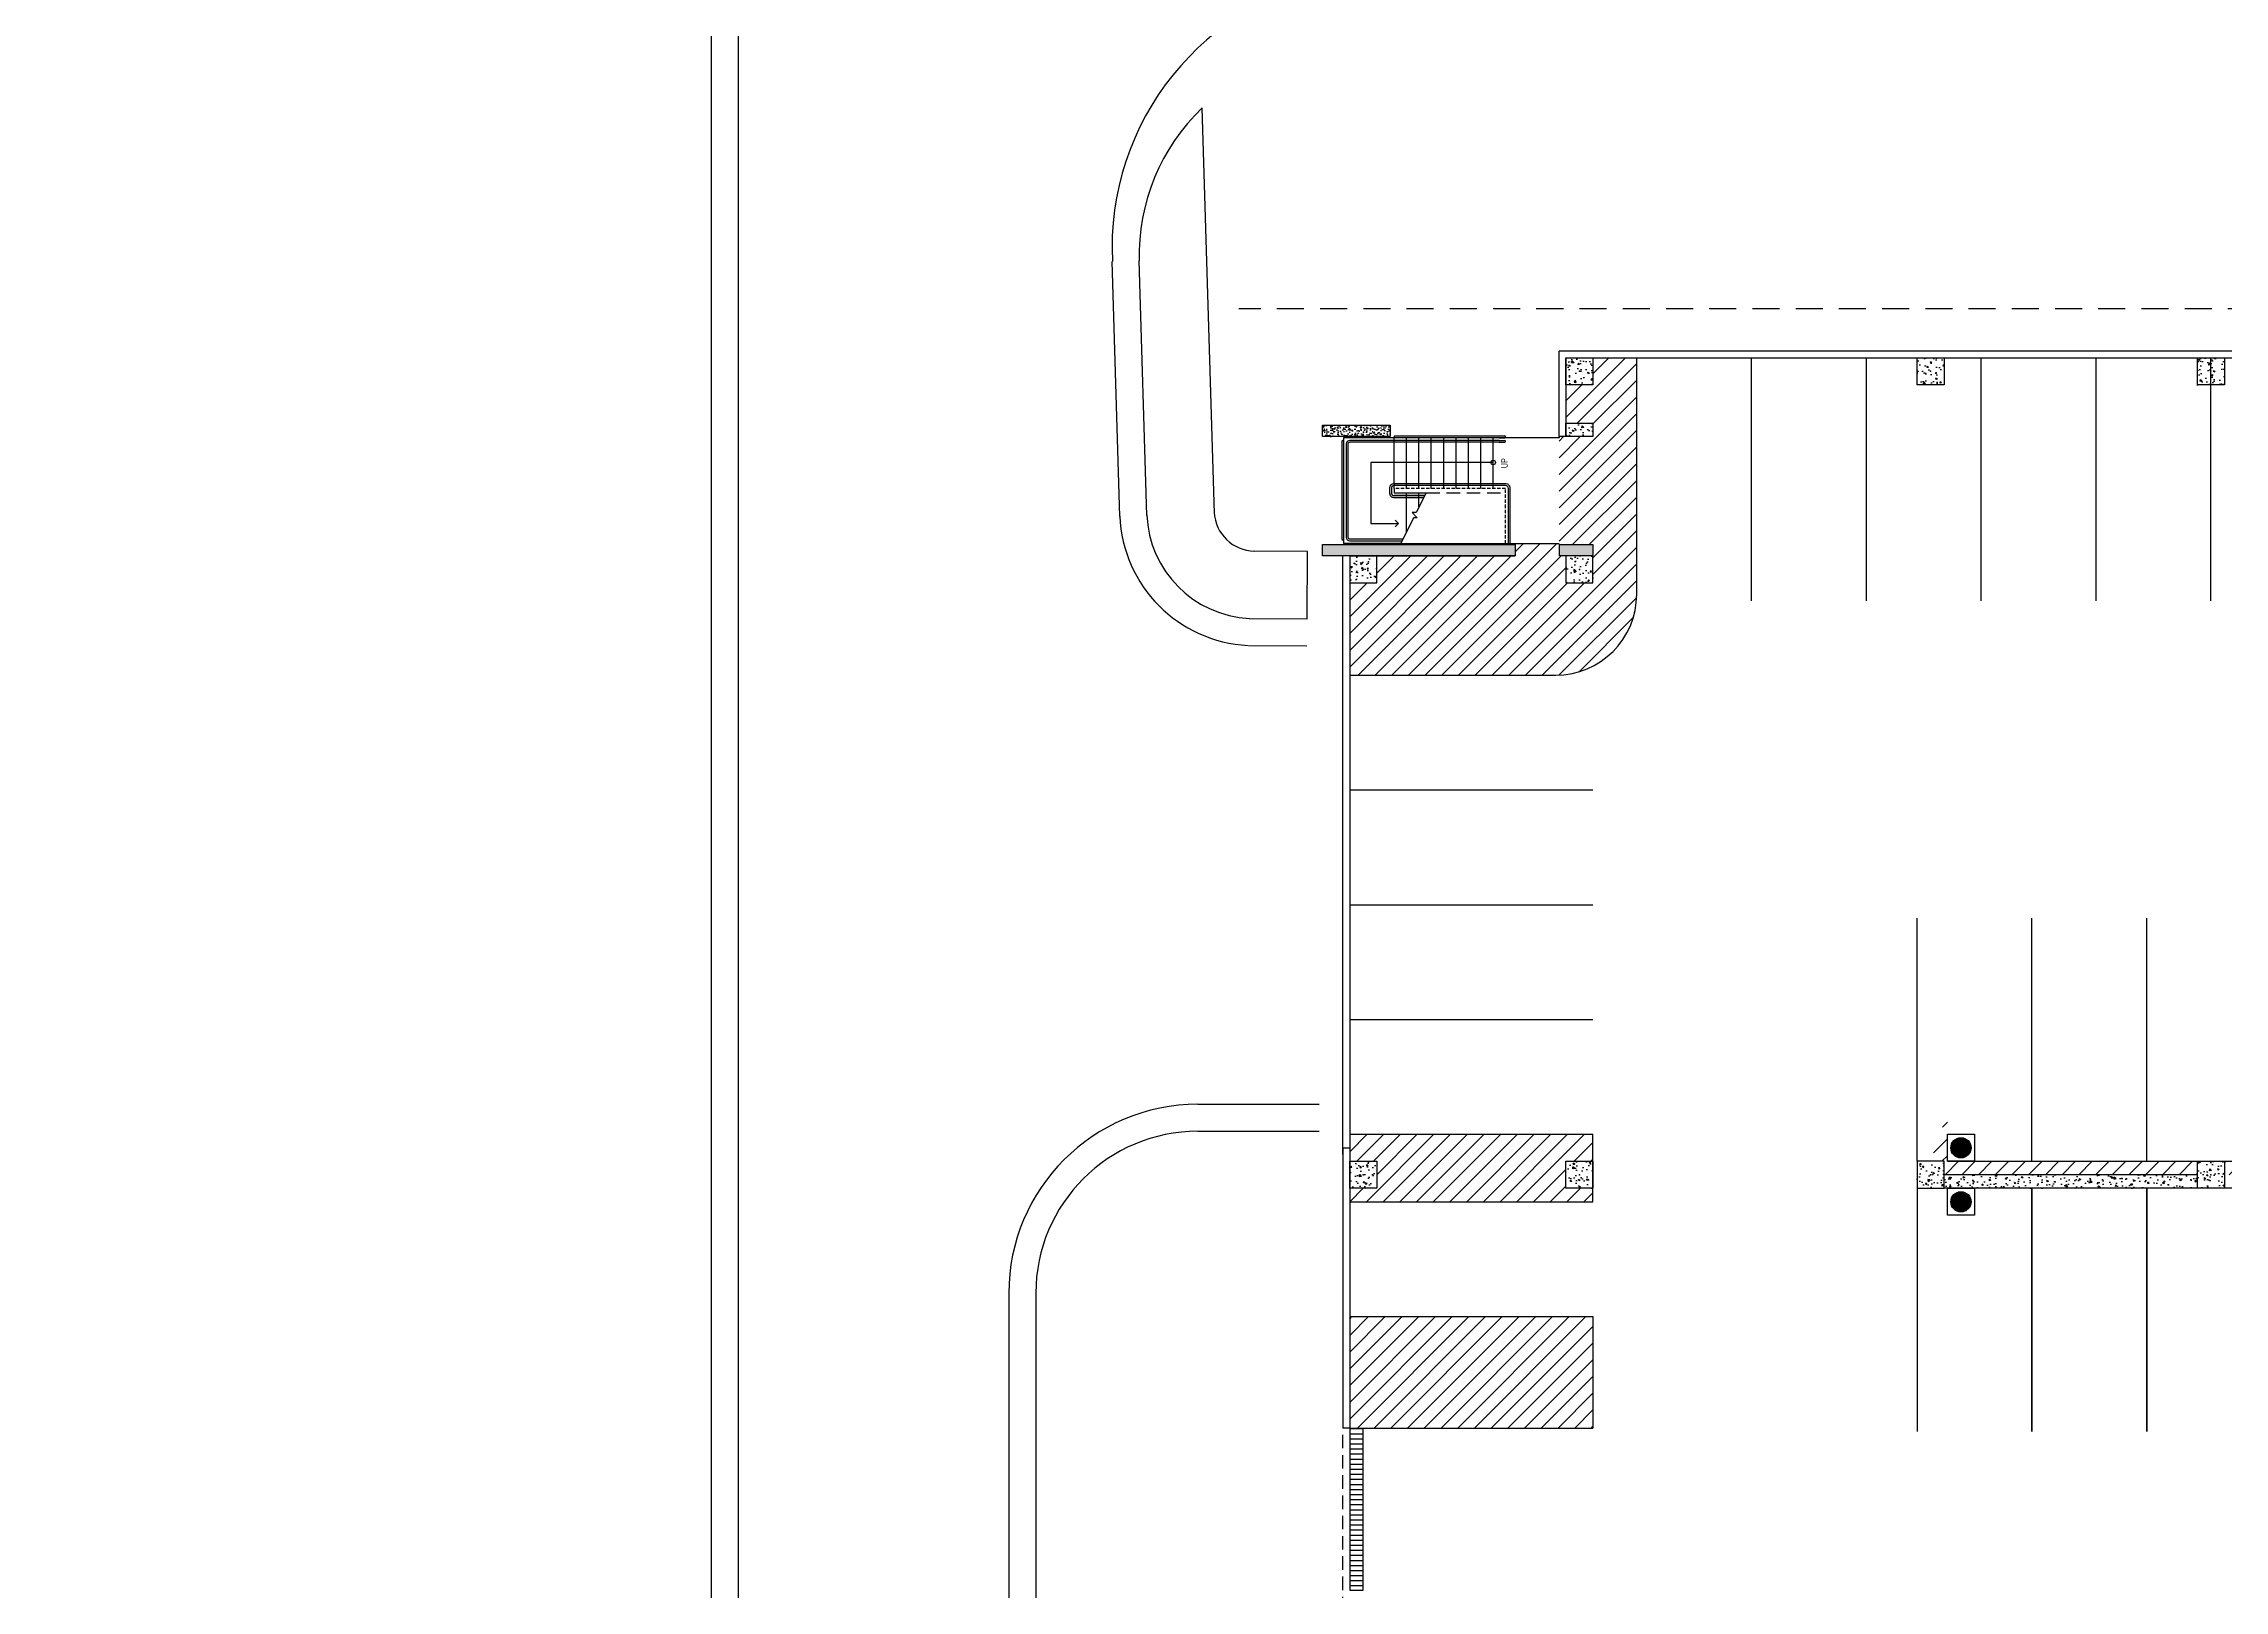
# Model space of a CAD drawing. Header units: inches. Extents: x -744 to 10613, y 1541 to 7685.
# Drawn here: x 1193 to 3130, y 3679 to 5054 of the extents above; entities that cross this region are included whole.
import ezdxf
from ezdxf.enums import TextEntityAlignment as Align

# ---------------------------------------------------------------- set-up
doc = ezdxf.new("R2010")
doc.units = ezdxf.units.IN
doc.header["$LTSCALE"] = 96
doc.header["$MEASUREMENT"] = 0
doc.header["$PDSIZE"] = 1.5
for name, pattern in [('BOUND3', [1.27, 0.9, -0.04, 0.125, -0.04, 0.125, -0.04]), ('DASHED', [0.75, 0.5, -0.25]), ('DASHED3', [0.4, 0.25, -0.15]), ('HIDDEN', [0.375, 0.25, -0.125]), ('HIDDEN2', [0.1875, 0.125, -0.0625])]:
    doc.linetypes.add(name, pattern=pattern)
doc.layers.get('0').update_dxf_attribs({"linetype": 'CONTINUOUS'})
for name, color, linetype in [('0_sIDEWALK', 30, 'CONTINUOUS'), ('A_0_CONST', 11, 'CONTINUOUS'), ('A_0_DRAIN', 1, 'CONTINUOUS'), ('A_0_FLOOR-SLAB', 8, 'CONTINUOUS'), ('A_1-4_CIP-H', 9, 'CONTINUOUS'), ('A_1-4_COL', 7, 'CONTINUOUS'), ('A_1-4_COL_H', 6, 'CONTINUOUS'), ('A_1-4_H', 8, 'CONTINUOUS'), ('A_1-4_PRECAST', 2, 'CONTINUOUS'), ('A_1-4_STAIR', 11, 'CONTINUOUS'), ('A_1-4_STAIR-R', 13, 'CONTINUOUS'), ('A_1-4_WALLS', 2, 'CONTINUOUS'), ('A_1-5_COL', 7, 'CONTINUOUS'), ('A_1-5_H', 8, 'CONTINUOUS'), ('A_1-5_PARK', 33, 'CONTINUOUS'), ('A_1-5_STAIR', 11, 'CONTINUOUS'), ('A_1-5_STAIR-R', 13, 'CONTINUOUS'), ('A_1-5_WALLS', 2, 'CONTINUOUS'), ('A_1_dRAIN', 1, 'CONTINUOUS'), ('A_1_H', 8, 'CONTINUOUS'), ('A_1_PARK', 33, 'CONTINUOUS'), ('A_1_RAMP-DN', 33, 'CONTINUOUS'), ('A_1_STAIR', 11, 'CONTINUOUS'), ('A_1_STAIR-R', 13, 'CONTINUOUS'), ('A_1_WALLS', 2, 'CONTINUOUS'), ('PR-FLA', 8, 'DASHED3'), ('PR-RDCG', 8, 'CONTINUOUS'), ('PR-RDFC', 1, 'CONTINUOUS'), ('RC-BD', 5, 'BOUND3')]:
    doc.layers.add(name, color=color, linetype=linetype)
doc.styles.add('ARCHITXT', font='architxt.shx')
pattern_1 = [(45, (-2329.5, -3316.5), (-7.424621, 7.424621), [])]

# ---------------------------------------------------------------- blocks, each defined once
blk = doc.blocks.new('COL_1-5_2X2')
at = {"layer": 'A_1-4_COL_H'}
h = blk.add_hatch(dxfattribs=at)
h.set_pattern_fill('AR-CONC', color=256, scale=2, style=0)
h.set_pattern_definition([(50, (-9524.36, -4671.945), (14.345204, -1.255043), [1.5, -16.5]), (355, (-9524.36, -4671.945), (-2.775027, 15.043843), [1.2, -13.2]), (100.4514, (-9523.165, -4672.05), (11.570188, 13.78879), [1.274804, -14.022842]), (46.1842, (-9524.36, -4667.945), (21.34482, -3.31038), [2.25, -24.75]), (96.6356, (-9522.581, -4668.221), (18.693254, 19.482357), [1.912206, -21.03426]), (351.1842, (-9524.36, -4667.945), (18.69324, 19.48237), [1.8, -19.8]), (21, (-9522.36, -4668.945), (11.938141, -8.052378), [1.5, -16.5]), (326, (-9522.36, -4668.945), (4.866307, 14.503), [1.2, -13.2]), (71.4514, (-9521.365, -4669.617), (16.804453, 6.45061), [1.274804, -14.022842]), (37.5, (-9524.36, -4671.9455), (0.243197, 6.657877), [0, -13.04, 0, -13.4, 0, -13.25]), (7.5, (-9524.36, -4671.9455), (5.2613907, 7.888234), [0, -7.64, 0, -12.74, 0, -5.05]), (327.5, (-9528.82, -4671.9455), (10.6764487, -0.4510974), [0, -5, 0, -15.6, 0, -20.7]), (317.5, (-9530.82, -4671.9455), (11.663723, 2.0021), [0, -6.5, 0, -10.36, 0, -14.7])])
h.paths.add_polyline_path([(-12, -12), (12, -12), (12, 12), (-12, 12)])
at = {"layer": 'A_0_CONST'}
blk.add_point((0, 0), dxfattribs=at)
at = {"layer": 'A_1-5_COL'}
blk.add_lwpolyline([(-12, -12), (12, -12), (12, 12), (-12, 12)], close=True, dxfattribs=at)
blk = doc.blocks.new('RD_24')
at = {"layer": 'A_0_DRAIN', "ltscale": 128}
h = blk.add_hatch(dxfattribs=at)
h.set_pattern_fill('ANSI31', color=8, scale=6.857143, style=0)
h.set_pattern_definition([(45, (-8578.6629, -3165.6869), (-0.60609153, 0.60609153), [])])
h.paths.add_polyline_path([(3, -12, 1), (21, -12, 1)])
at = {"layer": 'A_0_DRAIN', "color": 4, "ltscale": 128}
blk.add_lwpolyline([(0, 0), (24, 0), (24, -24), (0, -24)], close=True, dxfattribs=at)
at = {"layer": 'A_0_DRAIN', "ltscale": 128}
blk.add_circle((12, -12), 9, dxfattribs=at)
blk = doc.blocks.new('A$C7C326F8F')
at = {"layer": 'A_1-4_CIP-H'}
h = blk.add_hatch(dxfattribs=at)
h.set_pattern_fill('AR-CONC', color=256, style=0)
h.set_pattern_definition([(130, (9697.5, -3214.484), (-7.1726018, -0.6275213), [0.75, -8.25]), (185, (9697.5, -3214.484), (1.3875133, 7.5219213), [0.6, -6.6]), (79.5486, (9696.902, -3214.536), (-5.785094, 6.8943954), [0.637402, -7.011421]), (133.8158, (9697.5, -3212.484), (-10.6724105, -1.65519), [1.125, -12.375]), (83.3644, (9696.611, -3212.622), (-9.346627, 9.741179), [0.956103, -10.51713]), (188.8158, (9697.5, -3212.484), (-9.34662, 9.741186), [0.9, -9.9]), (159, (9696.5, -3212.984), (-5.9690705, -4.026189), [0.75, -8.25]), (214, (9696.5, -3212.984), (-2.4331533, 7.2515005), [0.6, -6.6]), (108.5486, (9696.0025, -3213.3193), (-8.4022263, 3.225305), [0.637402, -7.011421]), (142.5, (9697.5, -3214.4838), (-0.12159855, 3.32893854), [0, -6.52, 0, -6.7, 0, -6.625]), (172.5, (9697.5, -3214.484), (-2.6306954, 3.9441171), [0, -3.82, 0, -6.37, 0, -2.525]), (212.5, (9699.73, -3214.4838), (-5.33822436, -0.2255487), [0, -2.5, 0, -7.8, 0, -10.35]), (222.5, (9700.73, -3214.484), (-5.8318617, 1.0010498), [0, -3.25, 0, -5.18, 0, -7.35])])
h.paths.add_polyline_path([(36, 1398), (60, 1398), (60, 1388), (36, 1388)])
h.paths.add_polyline_path([(0, 1398), (36, 1398), (36, 1388), (0, 1388)])
at = {"layer": 'A_1-4_COL_H'}
h = blk.add_hatch(dxfattribs=at)
h.set_pattern_fill('AR-CONC', color=256, scale=2, style=0)
h.set_pattern_definition([(130, (9697.5, -3316.5), (-14.345204, -1.255043), [1.5, -16.5]), (185, (9697.5, -3316.5), (2.775027, 15.043843), [1.2, -13.2]), (79.5486, (9696.305, -3316.605), (-11.570188, 13.78879), [1.274804, -14.022842]), (133.8158, (9697.5, -3312.5), (-21.34482, -3.31038), [2.25, -24.75]), (83.3644, (9695.721, -3312.776), (-18.693254, 19.482357), [1.912206, -21.03426]), (188.8158, (9697.5, -3312.5), (-18.69324, 19.48237), [1.8, -19.8]), (159, (9695.5, -3313.5), (-11.938141, -8.052378), [1.5, -16.5]), (214, (9695.5, -3313.5), (-4.866307, 14.503), [1.2, -13.2]), (108.5486, (9694.505, -3314.171), (-16.804453, 6.45061), [1.274804, -14.022842]), (142.5, (9697.5, -3316.5), (-0.243197, 6.657877), [0, -13.04, 0, -13.4, 0, -13.25]), (172.5, (9697.5, -3316.5), (-5.2613907, 7.888234), [0, -7.64, 0, -12.74, 0, -5.05]), (212.5, (9701.96, -3316.5), (-10.6764487, -0.4510974), [0, -5, 0, -15.6, 0, -20.7]), (222.5, (9703.96, -3316.5), (-11.663723, 2.0021), [0, -6.5, 0, -10.36, 0, -14.7])])
h.paths.add_polyline_path([(216, 1400), (228, 1400), (228, 1388), (216, 1388)])
h.paths.add_polyline_path([(228, 1400), (240, 1400), (240, 1388), (228, 1388)])
h = blk.add_hatch(dxfattribs=at)
h.set_pattern_fill('AR-CONC', color=256, scale=2, style=0)
h.set_pattern_definition([(130, (9684, -3298.5), (-14.345204, -1.255043), [1.5, -16.5]), (185, (9684, -3298.5), (2.775027, 15.043843), [1.2, -13.2]), (79.5486, (9682.805, -3298.605), (-11.570188, 13.78879), [1.274804, -14.022842]), (133.8158, (9684, -3294.5), (-21.34482, -3.31038), [2.25, -24.75]), (83.3644, (9682.221, -3294.776), (-18.693254, 19.482357), [1.912206, -21.03426]), (188.8158, (9684, -3294.5), (-18.69324, 19.48237), [1.8, -19.8]), (159, (9682, -3295.5), (-11.938141, -8.052378), [1.5, -16.5]), (214, (9682, -3295.5), (-4.866307, 14.503), [1.2, -13.2]), (108.5486, (9681.005, -3296.171), (-16.804453, 6.45061), [1.274804, -14.022842]), (142.5, (9684, -3298.5), (-0.243197, 6.657877), [0, -13.04, 0, -13.4, 0, -13.25]), (172.5, (9684, -3298.5), (-5.261391, 7.888234), [0, -7.64, 0, -12.74, 0, -5.05]), (212.5, (9688.46, -3298.5), (-10.6764487, -0.4510974), [0, -5, 0, -15.6, 0, -20.7]), (222.5, (9690.46, -3298.5), (-11.663723, 2.0021), [0, -6.5, 0, -10.36, 0, -14.7])])
h.paths.add_polyline_path([(777, 720), (552, 720), (552, 732), (777, 732)])
at = {"layer": 'A_1-4_H'}
h = blk.add_hatch(dxfattribs=at)
h.set_pattern_fill('ANSI31', color=256, scale=84, style=0)
h.set_pattern_definition(pattern_1)
h.paths.add_polyline_path([(777, 744), (555, 744), (555, 768), (555, 787), (540, 744), (552, 744), (552, 732), (777, 732)])
h.paths.add_polyline_path([(1026, 744), (801, 744), (801, 732), (1026, 732)])
h.paths.add_polyline_path([(1275, 744), (1050, 744), (1050, 720), (1275, 720)])
h.paths.add_polyline_path([(1524, 744), (1299, 744), (1299, 720), (1524, 720)])
h.paths.add_polyline_path([(1773, 744), (1548, 744), (1548, 720), (1572, 720), (1773, 720)])
h.paths.add_polyline_path([(2022, 744), (1797, 744), (1797, 720), (1809, 720), (2022, 720)])
at = {"layer": 'A_1-5_H'}
h = blk.add_hatch(dxfattribs=at)
h.set_pattern_fill('AR-CONC', color=256, style=0)
h.set_pattern_definition([(130, (9697.5, -3316.5), (-7.1726018, -0.6275213), [0.75, -8.25]), (185, (9697.5, -3316.5), (1.3875133, 7.5219213), [0.6, -6.6]), (79.5486, (9696.902, -3316.552), (-5.785094, 6.8943954), [0.637402, -7.011421]), (133.8158, (9697.5, -3314.5), (-10.6724105, -1.65519), [1.125, -12.375]), (83.3644, (9696.611, -3314.638), (-9.346627, 9.741179), [0.956103, -10.51713]), (188.8158, (9697.5, -3314.5), (-9.34662, 9.741186), [0.9, -9.9]), (159, (9696.5, -3315), (-5.9690705, -4.026189), [0.75, -8.25]), (214, (9696.5, -3315), (-2.4331533, 7.2515005), [0.6, -6.6]), (108.5486, (9696.0025, -3315.3355), (-8.4022263, 3.225305), [0.637402, -7.011421]), (142.5, (9697.5, -3316.5), (-0.12159855, 3.32893854), [0, -6.52, 0, -6.7, 0, -6.625]), (172.5, (9697.5, -3316.5), (-2.6306954, 3.9441171), [0, -3.82, 0, -6.37, 0, -2.525]), (212.5, (9699.73, -3316.5), (-5.33822436, -0.2255487), [0, -2.5, 0, -7.8, 0, -10.35]), (222.5, (9700.73, -3316.5), (-5.8318617, 1.0010498), [0, -3.25, 0, -5.18, 0, -7.35])])
h.paths.add_polyline_path([(0, 1292), (36, 1292), (36, 1282), (0, 1282)])
h.paths.add_polyline_path([(36, 1292), (171, 1292), (171, 1282), (36, 1282)])
h.paths.add_polyline_path([(210, 1292), (228, 1292), (228, 1282), (216, 1282), (210, 1282)])
h.paths.add_polyline_path([(228, 1292), (240, 1292), (240, 1282), (228, 1282)])
at = {"layer": 'A_1_dRAIN'}
h = blk.add_hatch(dxfattribs=at)
h.set_pattern_fill('ANSI31', color=8, scale=36, angle=315, style=0)
h.set_pattern_definition([(180, (9192, -3530.074), (-1e-15, 4.5), [])])
h.paths.add_polyline_path([(36, 363), (36, 506.4), (24, 506.4), (24, 363)])
at = {"layer": 'A_1_H'}
h = blk.add_hatch(dxfattribs=at)
h.set_pattern_fill('ANSI31', color=256, scale=84, style=0)
h.set_pattern_definition(pattern_1)
h.paths.add_polyline_path([(228, 1258), (216, 1258), (216, 1270), (48, 1270), (48, 1258), (36, 1258), (36, 1176), (207, 1176, 0.074128), (228, 1179.1)])
h.paths.add_polyline_path([(216, 1282), (210, 1282), (210, 1292), (228, 1292), (228, 1388), (216, 1388), (210, 1388), (210, 1387), (210, 1293), (166.5, 1293), (166.5, 1292), (171, 1292), (171, 1282), (48, 1282), (48, 1270), (216, 1270)])
h.paths.add_polyline_path([(36, 1258), (24, 1258), (24, 1176), (36, 1176)])
h.paths.add_polyline_path([(266.2, 1207.1), (236.1, 1258), (228, 1258), (228, 1179.1, 0.169061)])
h.paths.add_polyline_path([(279, 1248), (279, 1446), (240, 1446), (240, 1434), (228, 1434), (228, 1400), (240, 1400), (240, 1388), (228, 1388), (228, 1292), (240, 1292), (240, 1282), (240, 1258), (236.1, 1258), (266.2, 1207.1, 0.152393)])
h.paths.add_polyline_path([(228, 1434), (216, 1434), (216, 1400), (228, 1400)])
h.paths.add_polyline_path([(279, 1458), (240, 1458), (240, 1446), (279, 1446)])
h = blk.add_hatch(dxfattribs=at)
h.set_pattern_fill('ANSI31', color=256, scale=84, style=0)
h.set_pattern_definition(pattern_1)
h.paths.add_polyline_path([(228, 720), (216, 720), (216, 732), (48, 732), (48, 720), (36, 720), (36, 708), (228, 708)])
h.paths.add_polyline_path([(36, 720), (24, 720), (24, 708), (36, 708)])
h.paths.add_polyline_path([(36, 768), (24, 768), (24, 744), (36, 744)])
h.paths.add_polyline_path([(228, 768), (36, 768), (36, 744), (48, 744), (48, 732), (216, 732), (216, 744), (228, 744)])
h.paths.add_polyline_path([(240, 768), (228, 768), (228, 744), (240, 744)])
h.paths.add_polyline_path([(240, 720), (228, 720), (228, 708), (240, 708)])
h = blk.add_hatch(dxfattribs=at)
h.set_pattern_fill('ANSI31', color=256, scale=84, style=0)
h.set_pattern_definition(pattern_1)
h.paths.add_polyline_path([(240, 606), (24, 606), (24, 507), (240, 507)])
at = {"layer": 'A_0_FLOOR-SLAB'}
blk.add_line((210, 1388), (210, 1387), dxfattribs=at)
blk.add_lwpolyline([(210, 1387), (210, 1387), (18.5, 1387), (18.5, 1293), (210, 1293)], dxfattribs=at)
at = {"layer": 'A_1-4_COL'}
blk.add_lwpolyline([(240, 1388), (216, 1388), (216, 1400), (240, 1400)], close=True, dxfattribs=at)
at = {"layer": 'A_1-4_PRECAST'}
blk.add_line((216, 1388), (210, 1388), dxfattribs=at)
at = {"layer": 'A_1-4_STAIR'}
for p, q in [((18.5, 1387), (18.5, 1293)), ((63.5, 1342), (63.5, 1387)), ((74.5, 1342), (74.5, 1387)), ((85.5, 1342), (85.5, 1387)), ((96.5, 1342), (96.5, 1387)), ((107.5, 1342), (107.5, 1387)), ((118.5, 1342), (118.5, 1387)), ((129.5, 1342), (129.5, 1387)), ((140.5, 1342), (140.5, 1387)), ((151.5, 1342), (151.5, 1387)), ((63.5, 1342), (63.5, 1338)), ((74.5, 1303.1), (74.5, 1338)), ((85.5, 1325.6), (85.5, 1338))]:
    blk.add_line(p, q, dxfattribs=at)
blk.add_lwpolyline([(63.5, 1338), (92, 1338), (83, 1320.5), (79.6, 1320.5), (84, 1315.7), (80.6, 1315.7), (69.5, 1293), (18.5, 1293)], dxfattribs=at)
at = {"layer": 'A_1-4_STAIR-R'}
for p, q in [((17, 1383.8), (17, 1296.8)), ((63.5, 1335.5), (90.7, 1335.5))]:
    blk.add_line(p, q, dxfattribs=at)
for points in [[(156.8, 1384.5), (24, 1384.5, 0.414214), (21, 1381.5), (21, 1298.5, 0.412707), (24, 1295.5), (70.3, 1295.5)], [(156.8, 1383), (24, 1383, 0.414214), (22.5, 1381.5), (22.5, 1298.5, 0.440516), (24, 1297), (71, 1297)]]:
    blk.add_lwpolyline(points, format="xyb", dxfattribs=at)
blk.add_lwpolyline([(161.8, 1388.5), (64.2, 1388.5)], dxfattribs=at)
for centre, radius, start, end in [((17.8, 1383.8), 0.75, 0, 180), ((64.2, 1387.8), 0.75, 89.9315, 270.0685), ((63.5, 1338), 2.49, 179.9112, 270.2144), ((17.8, 1296.8), 0.75, 180, 0)]:
    blk.add_arc(centre, radius, start, end, dxfattribs=at)
at = {"layer": 'A_1-4_WALLS'}
for p, q in [((777, 732), (552, 732)), ((777, 720), (552, 720))]:
    blk.add_line(p, q, dxfattribs=at)
blk.add_lwpolyline([(60, 1398), (60, 1388), (0, 1388), (0, 1398)], close=True, dxfattribs=at)
at = {"layer": 'A_1-5_PARK'}
for p, q in [((24, 1282), (171, 1282)), ((528, 744), (528, 960)), ((630, 744), (630, 960)), ((732, 744), (732, 960)), ((555, 744), (3513, 744)), ((528, 720), (528, 504)), ((1809, 720), (555, 720)), ((630, 504), (630, 720)), ((732, 504), (732, 720))]:
    blk.add_line(p, q, dxfattribs=at)
at = {"layer": 'A_1-5_STAIR'}
for points in [[(151.5, 1365), (42.8, 1365), (42.8, 1310.8), (67.3, 1310.8)], [(64.3, 1313.8), (67.3, 1310.8), (64.3, 1307.8)]]:
    blk.add_lwpolyline(points, dxfattribs=at)
blk.add_circle((151.5, 1365), 2.04, dxfattribs=at)
at = {"layer": 'A_1-5_STAIR-R'}
blk.add_line((90.7, 1335.5), (63.5, 1335.5), dxfattribs=at)
for points in [[(166.5, 1342.5), (166.5, 1342.5, 0.410683), (163, 1346), (63, 1346, 0.41072), (59.5, 1342.5), (59.5, 1337.5, 0.415321), (63, 1334), (90, 1334)], [(162.5, 1344.5), (63.5, 1344.5, 0.40933), (61, 1342), (61, 1338)]]:
    blk.add_lwpolyline(points, format="xyb", dxfattribs=at)
for centre, radius, start, end in [((63.5, 1338), 2.51, 180.3149, 269.6843), ((162.5, 1342), 2.5, 0.0071, 90)]:
    blk.add_arc(centre, radius, start, end, dxfattribs=at)
at = {"layer": 'A_1-5_WALLS'}
for p, q in [((18, 750), (18, 1282)), ((24, 1282), (24, 708)), ((171, 1292), (171, 1282)), ((210, 1292), (210, 1282)), ((18, 756), (18, 507)), ((24, 756), (24, 507))]:
    blk.add_line(p, q, dxfattribs=at)
for points in [[(1407, 1464), (1407, 1464), (210, 1464)], [(210, 1388), (210, 1464)], [(216, 1458), (1407, 1458)], [(216, 1458), (216, 1388)], [(171, 1282), (0, 1282), (0, 1292), (171, 1292)], [(210, 1292), (240, 1292), (240, 1282), (210, 1282)]]:
    blk.add_lwpolyline(points, dxfattribs=at)
at = {"layer": 'A_1_dRAIN', "ltscale": 128}
blk.add_lwpolyline([(36, 363), (36, 506.4), (24, 506.4), (24, 363)], close=True, dxfattribs=at)
at = {"layer": 'A_1_PARK'}
for p, q in [((279, 1248), (279, 1458)), ((381, 1242), (381, 1458)), ((483, 1242), (483, 1458)), ((585, 1242), (585, 1458)), ((687, 1242), (687, 1458)), ((789, 1242), (789, 1458)), ((24, 1176), (207, 1176)), ((24, 1074), (240, 1074)), ((24, 972), (240, 972)), ((24, 870), (240, 870)), ((24, 768), (240, 768)), ((240, 708), (240, 768)), ((240, 744), (240, 738)), ((24, 708), (240, 708)), ((24, 606), (240, 606)), ((240, 606), (240, 507)), ((24, 507), (240, 507))]:
    blk.add_line(p, q, dxfattribs=at)
blk.add_arc((207, 1248), 72, 270, 0, dxfattribs=at)
at = {"layer": 'A_1_RAMP-DN'}
for p, q in [((528, 720), (528, 504)), ((630, 720), (630, 504)), ((732, 720), (732, 504))]:
    blk.add_line(p, q, dxfattribs=at)
at = {"layer": 'A_1_STAIR', "ltscale": 128}
blk.add_line((156.8, 1387), (161.8, 1387), dxfattribs=at)
at = {"layer": 'A_1_STAIR', "linetype": 'DASHED', "ltscale": 0.25}
blk.add_line((92, 1338), (162.5, 1338), dxfattribs=at)
at = {"layer": 'A_1_STAIR', "linetype": 'DASHED', "ltscale": 0.0625}
blk.add_lwpolyline([(69.5, 1293), (162.5, 1293), (162.5, 1342), (63.5, 1342)], dxfattribs=at)
at = {"layer": 'A_1_STAIR-R'}
for p, q in [((156.8, 1384.5), (161.8, 1384.5)), ((156.8, 1383), (161.8, 1383))]:
    blk.add_line(p, q, dxfattribs=at)
for points in [[(165, 1292), (165, 1342)], [(166.5, 1292), (166.5, 1342.5)]]:
    blk.add_lwpolyline(points, dxfattribs=at)
for centre in [(161.8, 1387.8), (161.8, 1383.8)]:
    blk.add_arc(centre, 0.75, 270, 90, dxfattribs=at)
at = {"layer": 'A_1_WALLS'}
blk.add_line((18, 756), (24, 756), dxfattribs=at)
at = {"layer": 'A_1_WALLS', "linetype": 'HIDDEN2'}
for p in [(18, 219), (24, 507)]:
    blk.add_line(p, (18, 507), dxfattribs=at)
at = {"layer": 'A_0_DRAIN', "ltscale": 128}
for p in [(555, 768), (555, 720)]:
    blk.add_blockref('RD_24', p, dxfattribs=at)
at = {"layer": 'A_1-4_COL', "xscale": -1}
for p in [(228, 1446), (228, 1446), (540, 1446), (789, 1446), (36, 732), (228, 732), (789, 732)]:
    blk.add_blockref('COL_1-5_2X2', p, dxfattribs=at)
at = {"layer": 'A_1-4_COL', "rotation": 180}
for p in [(36, 1270), (228, 1270), (540, 732)]:
    blk.add_blockref('COL_1-5_2X2', p, dxfattribs=at)
at = {"layer": 'A_1-5_STAIR', "style": 'ARCHITXT'}
blk.add_text('UP', height=6, rotation=90, dxfattribs=at).set_placement((164.5, 1364.4), align=Align.CENTER)

msp = doc.modelspace()

# ---------------------------------------------------------------- linework, layer by layer
at = {"layer": '0_sIDEWALK'}
for p, q in [((2233.3, 4636.1), (2222.6, 4996.6)), ((2173.3, 4634.3), (2166.6, 4860.7)), ((2316, 4602.5), (2268, 4602.8)), ((2315.7, 4542.6), (2316, 4602.5)), ((2264.2, 4542.9), (2315.7, 4542.6))]:
    msp.add_line(p, q, dxfattribs=at)
for centre, radius, start, end in [((2346.5, 4866), 180, 133.5044, 181.6941), ((2269.2, 4638.8), 96, 182.3428, 267.138), ((2269.2, 4638.8), 36, 182.3428, 269.5979)]:
    msp.add_arc(centre, radius, start, end, dxfattribs=at)
at = {"layer": 'PR-FLA'}
msp.add_line((4540.1, 4818), (2254.9, 4818), dxfattribs=at)
at = {"layer": 'PR-RDCG'}
for p, q in [((1810.6, 3084.9), (1810.6, 5706)), ((2149.3, 4633.6), (2142.6, 4860)), ((2264, 4518.9), (2315.5, 4518.6)), ((2218.6, 4111.2), (2326.5, 4111.2)), ((2050.7, 3943.2), (2050.7, 3084.9))]:
    msp.add_line(p, q, dxfattribs=at)
at = {"layer": 'PR-RDCG', "linetype": 'HIDDEN'}
msp.add_line((2218.6, 4111.2), (2326.5, 4111.2), dxfattribs=at)
at = {"layer": 'PR-RDCG'}
for centre, radius, start, end in [((2387.6, 4872.2), 245.2, 99.6284, 182.8635), ((2269.2, 4638.8), 120, 182.3428, 267.138), ((2218.7, 3943.2), 168, 90.0084, 180)]:
    msp.add_arc(centre, radius, start, end, dxfattribs=at)
at = {"layer": 'PR-RDFC'}
for p, q in [((1786.6, 3084.9), (1786.6, 5706)), ((2218.7, 4087.2), (2326.5, 4087.2)), ((2074.7, 3943.2), (2074.7, 3084.9))]:
    msp.add_line(p, q, dxfattribs=at)
msp.add_arc((2218.7, 3943.2), 144, 90.0084, 180, dxfattribs=at)
at = {"layer": 'RC-BD'}
msp.add_arc((15549.7, -4846), 17854.7, 135.42473, 155.86175, dxfattribs=at)

# ---------------------------------------------------------------- block references
at = {"linetype": 'Continuous'}
msp.add_blockref('A$C7C326F8F', (2329.5, 3316.5), dxfattribs=at)

doc.saveas('drawing.dxf')
